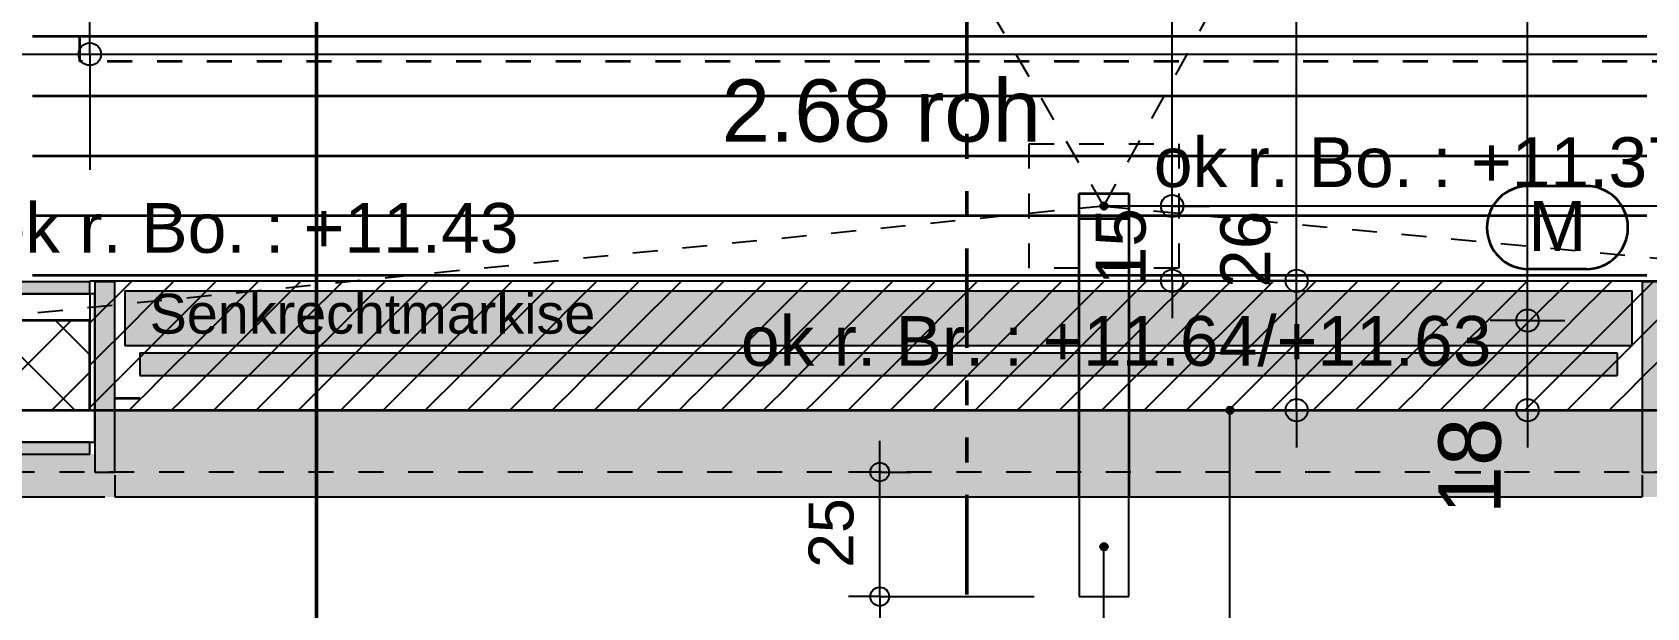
# Model space of a CAD drawing. Header units: centimetres. Extents: x 0.3 to 84.3, y 0.3 to 59.7.
# Drawn here: x 38.28 to 44.76, y 10.25 to 12.56 of the extents above; entities that cross this region are included whole.
import ezdxf

# ---------------------------------------------------------------- set-up
doc = ezdxf.new("R2010")
doc.units = ezdxf.units.CM
for name, pattern in [('AUSGEZOGEN', [0]), ('KURZGESTRICHELT', [0.25, 0.15, -0.1]), ('LINIE_17', [0.05, 0, -0.05]), ('LINIE_23', [0.79, 0.4, -0.13, 0, -0.13, 0, -0.13]), ('PHANTOM', [63.5, 31.75, -6.35, 6.35, -6.35, 6.35, -6.35]), ('PUNKT', [6.35, 0, -6.35]), ('RAND', [44.45, 12.7, -6.35, 12.7, -6.35, 0, -6.35]), ('STRICHPUNKT', [25.4, 12.7, -6.35, 0, -6.35]), ('VERDECKT', [9.525, 6.35, -3.175])]:
    doc.linetypes.add(name, pattern=pattern)
for name, color, linetype, lineweight in [('Allgemein', 7, 'AUSGEZOGEN', 35), ('Ausbau Raeume', 7, 'AUSGEZOGEN', 35), ('Bauachsen grob', 7, 'RAND', 25), ('Beton Ansicht', 7, 'AUSGEZOGEN', 25), ('Beton verdeckt vorne', 7, 'KURZGESTRICHELT', 25), ('Bodenplatte', 7, 'AUSGEZOGEN', 35), ('Decke', 7, 'AUSGEZOGEN', 35), ('Detailmasse', 7, 'AUSGEZOGEN', 25), ('Dichtung', 240, 'AUSGEZOGEN', 25), ('Entwaesserungsb._ Retentionb', 251, 'AUSGEZOGEN', 50), ('Holz Fassadenverkleidung', 7, 'AUSGEZOGEN', 35), ('Holzgelaender', 7, 'AUSGEZOGEN', 50), ('Konstruktion oben', 7, 'VERDECKT', 25), ('Rolladen', 7, 'AUSGEZOGEN', 25), ('Schnittbegrenzung', 7, 'AUSGEZOGEN', 25), ('Spengler', 7, 'AUSGEZOGEN', 35), ('Text Koten', 7, 'AUSGEZOGEN', 50), ('Text Werkplan Ausfuehrung', 7, 'AUSGEZOGEN', 50), ('Unterkonstruktion', 7, 'AUSGEZOGEN', 35), ('Vorhangbrett', 7, 'AUSGEZOGEN', 25), ('Wand Beton bewehrt', 7, 'AUSGEZOGEN', 35), ('Werkplan- Ausfuehrungsmasse', 7, 'AUSGEZOGEN', 25)]:
    doc.layers.add(name, color=color, linetype=linetype, lineweight=lineweight)
doc.layers.add('Elektro Text', color=7, linetype='AUSGEZOGEN', lineweight=35, true_color=0x656565)
doc.styles.add('ARIAL', font='ARIAL.TTF')

msp = doc.modelspace()

# ---------------------------------------------------------------- hatches: boundary and pattern name
at = {"layer": 'Allgemein', "linetype": 'AUSGEZOGEN', "lineweight": 25}
for points in [[(37.48, 11.512), (38.51, 11.512), (38.51, 11.56), (37.48, 11.56)], [(38.53, 11.56), (38.53, 10.796), (38.61, 10.796), (38.61, 11.56)], [(44.82, 10.796), (44.82, 11.56), (44.74, 11.56), (44.74, 10.796)], [(38.51, 10.916), (37.48, 10.916), (37.48, 10.868), (38.51, 10.868)]]:
    msp.add_hatch(color=32, dxfattribs=at).paths.add_polyline_path(points)
at = {"layer": 'Holzgelaender', "linetype": 'AUSGEZOGEN', "lineweight": 25, "true_color": 0xe3e3e3}
msp.add_hatch(color=254, dxfattribs=at).paths.add_polyline_path([(38.71, 11.274), (38.71, 11.184), (44.64, 11.184), (44.64, 11.274)])
at = {"layer": 'Rolladen', "linetype": 'AUSGEZOGEN', "lineweight": 25, "true_color": 0xf2edfc}
msp.add_hatch(color=7, dxfattribs=at).paths.add_polyline_path([(38.65, 11.524), (38.65, 11.304), (44.7, 11.304), (44.7, 11.524)])
at = {"layer": 'Spengler', "linetype": 'AUSGEZOGEN', "lineweight": 25, "true_color": 0xfafafa}
for points in [[(38.61, 10.696), (44.74, 10.696), (44.74, 11.044), (38.61, 11.044)], [(37.46, 10.868), (37.46, 10.796), (37.38, 10.796), (37.38, 10.696), (38.61, 10.696), (38.61, 10.796), (38.53, 10.796), (38.53, 10.868)]]:
    msp.add_hatch(color=7, dxfattribs=at).paths.add_polyline_path(points)
h = msp.add_hatch(color=7, dxfattribs=at)
h.paths.add_polyline_path([(55.85, 10.868), (55.85, 10.796), (55.77, 10.796), (55.77, 10.696), (57, 10.696), (57, 10.796), (56.92, 10.796), (56.92, 10.868)])
h.paths.add_polyline_path([(44.82, 10.868), (44.82, 10.796), (44.74, 10.796), (44.74, 10.696), (49.64, 10.696), (49.64, 10.796), (49.56, 10.796), (49.56, 10.868)])
at = {"layer": 'Text Koten', "linetype": 'AUSGEZOGEN', "lineweight": 25}
for points in [[(42.5671, 11.8565), (42.5671, 11.8715), (42.565, 11.864)], [(42.5725, 11.8511), (42.5725, 11.8769), (42.5671, 11.8715)], [(42.5725, 11.8511), (42.5671, 11.8715), (42.5671, 11.8565)], [(42.58, 11.849), (42.58, 11.879), (42.5725, 11.8769)], [(42.58, 11.849), (42.5725, 11.8769), (42.5725, 11.8511)], [(42.5875, 11.8511), (42.5875, 11.8769), (42.58, 11.879)], [(42.5875, 11.8511), (42.58, 11.879), (42.58, 11.849)], [(42.5929, 11.8565), (42.5929, 11.8715), (42.5875, 11.8769)], [(42.5929, 11.8565), (42.5875, 11.8769), (42.5875, 11.8511)], [(42.5929, 11.8715), (42.5929, 11.8565), (42.595, 11.864)]]:
    msp.add_hatch(color=7, dxfattribs=at).paths.add_polyline_path(points)
at = {"layer": 'Text Werkplan Ausfuehrung', "linetype": 'AUSGEZOGEN', "lineweight": 25}
for color, points in [(11, [(43.0707, 11.044), (43.1007, 11.044), (43.0986, 11.0515)]), (11, [(43.0707, 11.044), (43.0986, 11.0515), (43.0728, 11.0515)]), (11, [(43.0728, 11.0365), (43.1007, 11.044), (43.0707, 11.044)]), (11, [(43.0728, 11.0515), (43.0986, 11.0515), (43.0932, 11.0569)]), (11, [(43.0728, 11.0515), (43.0932, 11.0569), (43.0782, 11.0569)]), (11, [(43.0728, 11.0365), (43.0986, 11.0365), (43.1007, 11.044)]), (11, [(43.0782, 11.0311), (43.0986, 11.0365), (43.0728, 11.0365)]), (11, [(43.0782, 11.0569), (43.0932, 11.0569), (43.0857, 11.059)]), (11, [(43.0782, 11.0311), (43.0932, 11.0311), (43.0986, 11.0365)]), (11, [(43.0932, 11.0311), (43.0782, 11.0311), (43.0857, 11.029)]), (240, [(42.565, 10.496), (42.595, 10.496), (42.5929, 10.5035)]), (240, [(42.565, 10.496), (42.5929, 10.5035), (42.5671, 10.5035)]), (240, [(42.5671, 10.5035), (42.5929, 10.5035), (42.5875, 10.5089)]), (240, [(42.5671, 10.5035), (42.5875, 10.5089), (42.5725, 10.5089)]), (240, [(42.5725, 10.5089), (42.5875, 10.5089), (42.58, 10.511)]), (240, [(42.5671, 10.4885), (42.595, 10.496), (42.565, 10.496)]), (240, [(42.5671, 10.4885), (42.5929, 10.4885), (42.595, 10.496)]), (240, [(42.5725, 10.4831), (42.5929, 10.4885), (42.5671, 10.4885)]), (240, [(42.5725, 10.4831), (42.5875, 10.4831), (42.5929, 10.4885)]), (240, [(42.5875, 10.4831), (42.5725, 10.4831), (42.58, 10.481)])]:
    msp.add_hatch(color=color, dxfattribs=at).paths.add_polyline_path(points)

# ---------------------------------------------------------------- linework, layer by layer
at = {"layer": 'Allgemein', "color": 7, "linetype": 'AUSGEZOGEN', "lineweight": 25}
for p, q in [((38.51, 11.56), (37.48, 11.56)), ((38.51, 11.512), (38.51, 11.56)), ((38.53, 11.56), (38.53, 11.512)), ((38.61, 11.56), (38.53, 11.56)), ((38.61, 10.796), (38.61, 11.56)), ((44.82, 11.56), (44.74, 11.56)), ((44.74, 11.56), (44.74, 10.796)), ((37.48, 11.512), (38.49, 11.512)), ((38.49, 11.512), (38.51, 11.512)), ((38.53, 11.512), (38.53, 10.916)), ((38.49, 10.916), (37.5, 10.916)), ((38.51, 10.916), (38.49, 10.916)), ((38.51, 10.868), (38.51, 10.916)), ((38.53, 10.916), (38.53, 10.796)), ((37.48, 10.868), (38.51, 10.868)), ((38.53, 10.796), (38.61, 10.796)), ((44.74, 10.796), (44.82, 10.796))]:
    msp.add_line(p, q, dxfattribs=at)
at = {"layer": 'Ausbau Raeume', "color": 254, "linetype": 'AUSGEZOGEN', "lineweight": 35}
for p, q in [((38.9982, 12.5446), (38.2796, 12.5446)), ((39.7182, 12.5446), (38.9996, 12.5446)), ((40.4382, 12.5446), (39.7196, 12.5446)), ((41.1582, 12.5446), (40.4396, 12.5446)), ((41.8782, 12.5446), (41.1596, 12.5446)), ((42.5982, 12.5446), (41.8796, 12.5446)), ((43.3182, 12.5446), (42.5996, 12.5446)), ((44.0382, 12.5446), (43.3196, 12.5446)), ((44.7582, 12.5446), (44.0396, 12.5446)), ((38.9982, 12.3046), (38.2796, 12.3046)), ((39.7182, 12.3046), (38.9996, 12.3046)), ((40.4382, 12.3046), (39.7196, 12.3046)), ((41.1582, 12.3046), (40.4396, 12.3046)), ((41.8782, 12.3046), (41.1596, 12.3046)), ((42.5982, 12.3046), (41.8796, 12.3046)), ((43.3182, 12.3046), (42.5996, 12.3046)), ((44.0382, 12.3046), (43.3196, 12.3046)), ((44.7582, 12.3046), (44.0396, 12.3046)), ((38.9982, 12.0646), (38.2796, 12.0646)), ((39.7182, 12.0646), (38.9996, 12.0646)), ((40.4382, 12.0646), (39.7196, 12.0646)), ((41.1582, 12.0646), (40.4396, 12.0646)), ((41.8782, 12.0646), (41.1596, 12.0646)), ((42.5982, 12.0646), (41.8796, 12.0646)), ((43.3182, 12.0646), (42.5996, 12.0646)), ((44.0382, 12.0646), (43.3196, 12.0646)), ((44.7582, 12.0646), (44.0396, 12.0646)), ((38.9982, 11.8246), (38.2796, 11.8246)), ((39.7182, 11.8246), (38.9996, 11.8246)), ((40.4382, 11.8246), (39.7196, 11.8246)), ((41.1582, 11.8246), (40.4396, 11.8246)), ((41.8782, 11.8246), (41.1596, 11.8246)), ((42.5982, 11.8246), (41.8796, 11.8246)), ((43.3182, 11.8246), (42.5996, 11.8246)), ((44.0382, 11.8246), (43.3196, 11.8246)), ((44.7582, 11.8246), (44.0396, 11.8246)), ((38.9982, 11.5846), (38.2796, 11.5846)), ((39.7182, 11.5846), (38.9996, 11.5846)), ((40.4382, 11.5846), (39.7196, 11.5846)), ((41.1582, 11.5846), (40.4396, 11.5846)), ((41.8782, 11.5846), (41.1596, 11.5846)), ((42.5982, 11.5846), (41.8796, 11.5846)), ((43.3182, 11.5846), (42.5996, 11.5846)), ((44.0382, 11.5846), (43.3196, 11.5846)), ((44.7582, 11.5846), (44.0396, 11.5846))]:
    msp.add_line(p, q, dxfattribs=at)
at = {"layer": 'Bauachsen grob', "color": 32, "linetype": 'LINIE_23', "lineweight": 50, "true_color": 0xc36e14}
msp.add_line((42.03, 1.394), (42.03, 57.974), dxfattribs=at)
at = {"layer": 'Beton Ansicht', "color": 7, "linetype": 'AUSGEZOGEN', "lineweight": 25}
for q in [(38.51, 11.56), (44.84, 11.564)]:
    msp.add_line((38.51, 11.564), q, dxfattribs=at)
at = {"layer": 'Beton verdeckt vorne', "color": 7, "linetype": 'VERDECKT', "lineweight": 25}
for p, q in [((38.51, 11.512), (38.51, 11.404)), ((38.51, 11.044), (44.84, 11.044))]:
    msp.add_line(p, q, dxfattribs=at)
at = {"layer": 'Bodenplatte', "color": 92, "linetype": 'AUSGEZOGEN', "lineweight": 25, "true_color": 0x00c600}
for p, q in [((43.3533, 11.564), (43.2033, 11.564)), ((43.3533, 11.564), (43.5033, 11.564)), ((43.3533, 11.564), (43.3533, 11.564)), ((43.3533, 11.044), (43.3533, 11.564)), ((43.3533, 11.044), (43.2033, 11.044)), ((43.3533, 11.044), (43.5033, 11.044)), ((43.3533, 11.044), (43.3533, 11.044)), ((43.3533, 11.044), (43.3533, 10.894))]:
    msp.add_line(p, q, dxfattribs=at)
at = {"layer": 'Bodenplatte', "color": 92, "linetype": 'VERDECKT', "lineweight": 35, "true_color": 0x00c600}
msp.add_line((31.34, 11.044), (62.72, 11.044), dxfattribs=at)
at = {"layer": 'Bodenplatte', "color": 92, "linetype": 'AUSGEZOGEN', "lineweight": 25, "true_color": 0x00c600}
msp.add_lwpolyline([(43.3533, 11.564), (43.3533, 11.6947), (43.3533, 11.6947), (43.3533, 15.954)], dxfattribs=at)
for centre in [(43.3533, 11.564), (43.3533, 11.044)]:
    msp.add_circle(centre, 0.045, dxfattribs=at)
at = {"layer": 'Decke', "color": 92, "linetype": 'LINIE_17', "lineweight": 35, "true_color": 0x00c600}
for p, q in [((38.47, 12.444), (38.47, 15.764)), ((44.88, 12.444), (38.47, 12.444))]:
    msp.add_line(p, q, dxfattribs=at)
at = {"layer": 'Decke', "color": 96, "linetype": 'PHANTOM', "lineweight": 35, "true_color": 0x006e00}
msp.add_line((31.34, 11.044), (62.72, 11.044), dxfattribs=at)
at = {"layer": 'Detailmasse', "color": 253, "linetype": 'AUSGEZOGEN', "lineweight": 25, "true_color": 0xa0a0a0}
for p, q in [((42.8533, 11.864), (42.8533, 15.954)), ((42.8533, 11.864), (42.7033, 11.864)), ((42.8533, 11.864), (43.0033, 11.864)), ((42.8533, 11.864), (42.8533, 11.864)), ((42.8533, 11.564), (42.8533, 11.864)), ((42.8533, 11.564), (42.7033, 11.564)), ((42.8533, 11.564), (43.0033, 11.564)), ((42.8533, 11.564), (42.8533, 11.564)), ((42.8533, 11.564), (42.8533, 11.414))]:
    msp.add_line(p, q, dxfattribs=at)
at = {"layer": 'Detailmasse', "color": 240, "linetype": 'AUSGEZOGEN', "lineweight": 25}
for p, q in [((41.68, 10.796), (41.68, 10.921)), ((41.68, 10.796), (41.555, 10.796)), ((41.68, 10.796), (41.805, 10.796)), ((41.68, 10.796), (41.68, 10.796)), ((41.68, 10.296), (41.68, 10.796)), ((41.68, 10.296), (41.555, 10.296)), ((41.68, 10.296), (41.805, 10.296)), ((41.68, 10.296), (42.3, 10.296)), ((41.68, 10.296), (41.68, 10.171))]:
    msp.add_line(p, q, dxfattribs=at)
at = {"layer": 'Detailmasse', "color": 253, "linetype": 'AUSGEZOGEN', "lineweight": 25, "true_color": 0xa0a0a0}
for centre in [(42.8533, 11.864), (42.8533, 11.564)]:
    msp.add_circle(centre, 0.045, dxfattribs=at)
at = {"layer": 'Detailmasse', "color": 240, "linetype": 'AUSGEZOGEN', "lineweight": 25}
for centre in [(41.68, 10.796), (41.68, 10.296)]:
    msp.add_circle(centre, 0.0375, dxfattribs=at)
at = {"layer": 'Dichtung', "color": 21, "linetype": 'AUSGEZOGEN', "lineweight": 25, "true_color": 0xffa8a8}
for p, q in [((38.5166, 11.4014), (38.6792, 11.564)), ((38.8136, 11.5287), (38.8489, 11.564)), ((38.8984, 11.4438), (39.0186, 11.564)), ((38.9833, 11.359), (39.1883, 11.564)), ((39.2803, 11.4862), (39.358, 11.564)), ((39.3651, 11.4014), (39.5278, 11.564)), ((39.6621, 11.5287), (39.6975, 11.564)), ((39.747, 11.4438), (39.8672, 11.564)), ((39.8318, 11.359), (40.0369, 11.564)), ((40.1288, 11.4862), (40.2066, 11.564)), ((40.2137, 11.4014), (40.3763, 11.564)), ((40.5106, 11.5287), (40.546, 11.564)), ((40.5955, 11.4438), (40.7157, 11.564)), ((40.6804, 11.359), (40.8854, 11.564)), ((40.9773, 11.4862), (41.0551, 11.564)), ((41.0622, 11.4014), (41.2248, 11.564)), ((41.3592, 11.5287), (41.3945, 11.564)), ((41.444, 11.4438), (41.5642, 11.564)), ((41.5289, 11.359), (41.7339, 11.564)), ((41.8259, 11.4862), (41.9036, 11.564)), ((41.9107, 11.4014), (42.0733, 11.564)), ((42.2077, 11.5287), (42.243, 11.564)), ((42.2926, 11.4438), (42.4127, 11.564)), ((42.3774, 11.359), (42.5825, 11.564)), ((42.6744, 11.4862), (42.7522, 11.564)), ((42.7592, 11.4014), (42.9219, 11.564)), ((43.0562, 11.5287), (43.0916, 11.564)), ((43.1411, 11.4438), (43.2613, 11.564)), ((43.2259, 11.359), (43.431, 11.564)), ((43.5229, 11.4862), (43.6007, 11.564)), ((43.6078, 11.4014), (43.7704, 11.564)), ((43.9048, 11.5287), (43.9401, 11.564)), ((43.9896, 11.4438), (44.1098, 11.564)), ((44.0745, 11.359), (44.2795, 11.564)), ((44.3715, 11.4862), (44.4492, 11.564)), ((44.4563, 11.4014), (44.6189, 11.564)), ((44.7533, 11.5287), (44.7886, 11.564)), ((38.6015, 11.3165), (38.8132, 11.5282)), ((39.0682, 11.2741), (39.2799, 11.4858)), ((39.45, 11.3165), (39.6617, 11.5282)), ((39.9167, 11.2741), (40.1284, 11.4858)), ((40.2985, 11.3165), (40.5102, 11.5282)), ((40.7652, 11.2741), (40.9769, 11.4858)), ((41.147, 11.3165), (41.3588, 11.5282)), ((41.6137, 11.2741), (41.8254, 11.4858)), ((41.9956, 11.3165), (42.2073, 11.5282)), ((42.4623, 11.2741), (42.674, 11.4858)), ((42.8441, 11.3165), (43.0558, 11.5282)), ((43.3108, 11.2741), (43.5225, 11.4858)), ((43.6926, 11.3165), (43.9043, 11.5282)), ((44.1593, 11.2741), (44.371, 11.4858)), ((44.5412, 11.3165), (44.7529, 11.5282)), ((38.6863, 11.2317), (38.898, 11.4434)), ((39.5348, 11.2317), (39.7465, 11.4434)), ((40.3834, 11.2317), (40.5951, 11.4434)), ((41.2319, 11.2317), (41.4436, 11.4434)), ((42.0804, 11.2317), (42.2921, 11.4434)), ((42.929, 11.2317), (43.1407, 11.4434)), ((43.7775, 11.2317), (43.9892, 11.4434)), ((44.626, 11.2317), (44.8377, 11.4434)), ((38.51, 11.3948), (38.5162, 11.401)), ((38.7712, 11.1468), (38.9829, 11.3585)), ((39.153, 11.1893), (39.3647, 11.401)), ((39.6197, 11.1468), (39.8314, 11.3585)), ((40.0015, 11.1893), (40.2132, 11.401)), ((40.4682, 11.1468), (40.6799, 11.3585)), ((40.8501, 11.1893), (41.0618, 11.401)), ((41.3168, 11.1468), (41.5285, 11.3585)), ((41.6986, 11.1893), (41.9103, 11.401)), ((42.1653, 11.1468), (42.377, 11.3585)), ((42.5471, 11.1893), (42.7588, 11.401)), ((43.0138, 11.1468), (43.2255, 11.3585)), ((43.3956, 11.1893), (43.6074, 11.401)), ((43.8623, 11.1468), (44.074, 11.3585)), ((44.2442, 11.1893), (44.4559, 11.401)), ((38.51, 11.2251), (38.601, 11.3161)), ((39.2379, 11.1044), (39.4496, 11.3161)), ((40.0864, 11.1044), (40.2981, 11.3161)), ((40.9349, 11.1044), (41.1466, 11.3161)), ((41.7834, 11.1044), (41.9951, 11.3161)), ((42.632, 11.1044), (42.8437, 11.3161)), ((43.4805, 11.1044), (43.6922, 11.3161)), ((44.329, 11.1044), (44.5407, 11.3161)), ((44.7109, 11.1468), (44.84, 11.276)), ((38.51, 11.0554), (38.6859, 11.2313)), ((38.856, 11.062), (39.0677, 11.2737)), ((39.3472, 11.044), (39.5344, 11.2313)), ((39.7045, 11.062), (39.9163, 11.2737)), ((40.1957, 11.044), (40.3829, 11.2313)), ((40.5531, 11.062), (40.7648, 11.2737)), ((41.0442, 11.044), (41.2315, 11.2313)), ((41.4016, 11.062), (41.6133, 11.2737)), ((41.8927, 11.044), (42.08, 11.2313)), ((42.2501, 11.062), (42.4618, 11.2737)), ((42.7413, 11.044), (42.9285, 11.2313)), ((43.0987, 11.062), (43.3104, 11.2737)), ((43.5898, 11.044), (43.7771, 11.2313)), ((43.9472, 11.062), (44.1589, 11.2737)), ((44.4383, 11.044), (44.6256, 11.2313)), ((38.6683, 11.044), (38.7707, 11.1464)), ((39.0078, 11.044), (39.1526, 11.1888)), ((39.5169, 11.044), (39.6193, 11.1464)), ((39.8563, 11.044), (40.0011, 11.1888)), ((40.3654, 11.044), (40.4678, 11.1464)), ((40.7048, 11.044), (40.8496, 11.1888)), ((41.2139, 11.044), (41.3163, 11.1464)), ((41.5533, 11.044), (41.6982, 11.1888)), ((42.0625, 11.044), (42.1649, 11.1464)), ((42.4019, 11.044), (42.5467, 11.1888)), ((42.911, 11.044), (43.0134, 11.1464)), ((43.2504, 11.044), (43.3952, 11.1888)), ((43.7595, 11.044), (43.8619, 11.1464)), ((44.0989, 11.044), (44.2437, 11.1888)), ((44.608, 11.044), (44.7104, 11.1464)), ((39.1775, 11.044), (39.2374, 11.104)), ((40.026, 11.044), (40.086, 11.104)), ((40.8745, 11.044), (40.9345, 11.104)), ((41.723, 11.044), (41.783, 11.104)), ((42.5716, 11.044), (42.6315, 11.104)), ((43.4201, 11.044), (43.4801, 11.104)), ((44.2686, 11.044), (44.3286, 11.104)), ((38.838, 11.044), (38.8556, 11.0615)), ((39.6866, 11.044), (39.7041, 11.0615)), ((40.5351, 11.044), (40.5527, 11.0615)), ((41.3836, 11.044), (41.4012, 11.0615)), ((42.2322, 11.044), (42.2497, 11.0615)), ((43.0807, 11.044), (43.0982, 11.0615)), ((43.9292, 11.044), (43.9468, 11.0615))]:
    msp.add_line(p, q, dxfattribs=at)
at = {"layer": 'Elektro Text', "color": 40, "linetype": 'AUSGEZOGEN', "lineweight": 35}
for p, q in [((44.5161, 11.944), (44.2833, 11.944)), ((44.5161, 11.6107), (44.2833, 11.6107))]:
    msp.add_line(p, q, dxfattribs=at)
for centre, start, end in [((44.2833, 11.7773), 90, 270), ((44.5161, 11.7773), 270, 90)]:
    msp.add_arc(centre, 0.1667, start, end, dxfattribs=at)
at = {"layer": 'Entwaesserungsb._ Retentionb', "color": 7, "linetype": 'LINIE_17', "lineweight": 25}
for q in [(37.995, 19.774), (46.91, 19.774), (37.995, 11.404), (47.44, 11.404)]:
    msp.add_line((42.58, 11.864), q, dxfattribs=at)
at = {"layer": 'Holz Fassadenverkleidung', "color": 7, "linetype": 'LINIE_17', "lineweight": 25}
msp.add_line((63.288, 10.796), (31.092, 10.796), dxfattribs=at)
at = {"layer": 'Holzgelaender', "color": 7, "linetype": 'AUSGEZOGEN', "lineweight": 25}
for p, q in [((38.71, 11.274), (38.71, 11.184)), ((38.71, 11.274), (44.64, 11.274)), ((44.64, 11.274), (44.64, 11.184)), ((38.71, 11.184), (44.64, 11.184))]:
    msp.add_line(p, q, dxfattribs=at)
at = {"layer": 'Konstruktion oben', "color": 7, "linetype": 'PUNKT', "lineweight": 35}
for p, q in [((38.61, 11.092), (44.74, 11.092)), ((31.092, 10.796), (63.288, 10.796))]:
    msp.add_line(p, q, dxfattribs=at)
at = {"layer": 'Rolladen', "color": 202, "linetype": 'PHANTOM', "lineweight": 25}
for p, q in [((38.65, 11.524), (38.65, 11.304)), ((38.65, 11.524), (44.7, 11.524)), ((44.7, 11.304), (44.7, 11.524)), ((38.65, 11.304), (44.7, 11.304))]:
    msp.add_line(p, q, dxfattribs=at)
at = {"layer": 'Schnittbegrenzung', "color": 14, "linetype": 'STRICHPUNKT', "lineweight": 50, "true_color": 0xb20000}
msp.add_line((39.42, 22.214), (39.42, 1.034), dxfattribs=at)
at = {"layer": 'Spengler', "color": 240, "linetype": 'LINIE_17', "lineweight": 25}
for p, q in [((42.28, 12.114), (42.88, 12.114)), ((42.28, 11.614), (42.28, 12.114)), ((42.88, 12.114), (42.88, 11.614)), ((42.88, 11.614), (42.28, 11.614))]:
    msp.add_line(p, q, dxfattribs=at)
at = {"layer": 'Spengler', "color": 240, "linetype": 'VERDECKT', "lineweight": 35}
for p, q in [((42.48, 11.914), (42.68, 11.914)), ((42.48, 10.696), (42.48, 11.914)), ((42.68, 11.914), (42.68, 10.696)), ((42.48, 11.814), (42.68, 11.814))]:
    msp.add_line(p, q, dxfattribs=at)
at = {"layer": 'Spengler', "color": 7, "linetype": 'AUSGEZOGEN', "lineweight": 25}
for p, q in [((38.61, 11.044), (44.74, 11.044)), ((38.61, 10.784), (38.61, 10.696)), ((44.74, 10.784), (44.74, 10.696)), ((37.42, 10.696), (38.57, 10.696)), ((38.61, 10.696), (44.74, 10.696))]:
    msp.add_line(p, q, dxfattribs=at)
at = {"layer": 'Spengler', "color": 240, "linetype": 'AUSGEZOGEN', "lineweight": 25}
for p, q in [((42.48, 10.696), (42.48, 10.296)), ((42.68, 10.296), (42.68, 10.696)), ((42.48, 10.296), (42.68, 10.296))]:
    msp.add_line(p, q, dxfattribs=at)
at = {"layer": 'Text Koten', "color": 7, "linetype": 'AUSGEZOGEN', "lineweight": 25}
for p, q in [((42.565, 11.864), (42.565, 11.864)), ((42.58, 11.879), (42.58, 11.879)), ((45.0733, 11.864), (42.58, 11.864)), ((42.595, 11.864), (42.595, 11.864)), ((42.58, 11.849), (42.58, 11.849))]:
    msp.add_line(p, q, dxfattribs=at)
msp.add_circle((42.58, 11.864), 0.015, dxfattribs=at)
at = {"layer": 'Text Werkplan Ausfuehrung', "color": 11, "linetype": 'AUSGEZOGEN', "lineweight": 25, "true_color": 0xff8c8c}
for p, q in [((43.0707, 11.044), (43.0707, 11.044)), ((43.0857, 11.059), (43.0857, 11.059)), ((43.0857, 9.2353), (43.0857, 11.044)), ((43.0857, 11.029), (43.0857, 11.029)), ((43.1007, 11.044), (43.1007, 11.044))]:
    msp.add_line(p, q, dxfattribs=at)
at = {"layer": 'Text Werkplan Ausfuehrung', "color": 240, "linetype": 'AUSGEZOGEN', "lineweight": 25}
for p, q in [((42.58, 10.511), (42.58, 10.511)), ((42.565, 10.496), (42.565, 10.496)), ((42.58, 9.9433), (42.58, 10.496)), ((42.58, 10.481), (42.58, 10.481)), ((42.595, 10.496), (42.595, 10.496))]:
    msp.add_line(p, q, dxfattribs=at)
at = {"layer": 'Text Werkplan Ausfuehrung', "color": 11, "linetype": 'AUSGEZOGEN', "lineweight": 25, "true_color": 0xff8c8c}
msp.add_circle((43.0857, 11.044), 0.015, dxfattribs=at)
at = {"layer": 'Text Werkplan Ausfuehrung', "color": 240, "linetype": 'AUSGEZOGEN', "lineweight": 25}
msp.add_circle((42.58, 10.496), 0.015, dxfattribs=at)
at = {"layer": 'Unterkonstruktion', "color": 7, "linetype": 'AUSGEZOGEN', "lineweight": 25}
for p, q in [((38.49, 11.512), (37.48, 11.512)), ((38.51, 11.512), (38.49, 11.512)), ((38.53, 11.512), (38.51, 11.512)), ((38.53, 10.916), (38.53, 11.512)), ((37.48, 11.404), (38.49, 11.404)), ((38.49, 11.404), (38.51, 11.404)), ((38.51, 11.404), (38.51, 11.044)), ((38.49, 11.044), (37.5, 11.044)), ((38.51, 11.044), (38.49, 11.044)), ((37.5, 10.916), (38.49, 10.916)), ((38.49, 10.916), (38.51, 10.916)), ((38.51, 10.916), (38.53, 10.916))]:
    msp.add_line(p, q, dxfattribs=at)
at = {"layer": 'Wand Beton bewehrt', "color": 7, "linetype": 'AUSGEZOGEN', "lineweight": 35}
for p, q in [((38.49, 11.404), (37.48, 11.404)), ((38.51, 11.404), (38.49, 11.404)), ((38.51, 11.044), (38.51, 11.404)), ((37.5, 11.044), (38.49, 11.044)), ((38.49, 11.044), (38.51, 11.044))]:
    msp.add_line(p, q, dxfattribs=at)
at = {"layer": 'Wand Beton bewehrt', "color": 7, "linetype": 'AUSGEZOGEN', "lineweight": 25}
for p, q in [((38.0744, 11.044), (38.4344, 11.404)), ((38.4497, 11.044), (38.0897, 11.404)), ((38.51, 11.2666), (38.3726, 11.404)), ((38.3572, 11.044), (38.51, 11.1968))]:
    msp.add_line(p, q, dxfattribs=at)
at = {"layer": 'Werkplan- Ausfuehrungsmasse', "color": 7, "linetype": 'AUSGEZOGEN', "lineweight": 25}
for p, q in [((44.28, 11.404), (44.28, 14.494)), ((38.51, 12.474), (38.51, 12.624)), ((37.48, 12.474), (38.51, 12.474)), ((38.51, 12.474), (38.51, 12.324)), ((38.51, 12.474), (44.84, 12.474)), ((44.28, 11.404), (44.13, 11.404)), ((44.28, 11.404), (44.43, 11.404)), ((44.28, 11.404), (44.28, 11.404)), ((44.28, 11.044), (44.28, 11.404)), ((44.28, 11.044), (44.13, 11.044)), ((44.28, 11.044), (44.43, 11.044)), ((44.28, 11.044), (44.28, 11.044)), ((44.28, 11.044), (44.28, 10.894))]:
    msp.add_line(p, q, dxfattribs=at)
msp.add_lwpolyline([(38.51, 12.474), (38.51, 12.4146), (38.51, 12.4146), (38.51, 12.365), (38.51, 12.365), (38.51, 12.1901), (38.51, 12.1901), (38.51, 12.0099)], dxfattribs=at)
for centre in [(38.51, 12.474), (44.28, 11.404), (44.28, 11.044)]:
    msp.add_circle(centre, 0.045, dxfattribs=at)

# ---------------------------------------------------------------- texts
at = {"layer": 'Bodenplatte', "color": 92, "linetype": 'AUSGEZOGEN', "lineweight": 35, "true_color": 0x00c600, "insert": (43.2499, 11.535), "char_height": 0.2, "width": 0.1, "attachment_point": 7, "rotation": 90, "style": 'ARIAL'}
msp.add_mtext('26', dxfattribs=at)
at = {"layer": 'Detailmasse', "color": 253, "linetype": 'AUSGEZOGEN', "lineweight": 35, "true_color": 0xa0a0a0, "insert": (42.7499, 11.5452), "char_height": 0.2, "width": 0.1, "attachment_point": 7, "rotation": 90, "style": 'ARIAL'}
msp.add_mtext('15', dxfattribs=at)
at = {"layer": 'Detailmasse', "color": 240, "linetype": 'AUSGEZOGEN', "lineweight": 35, "insert": (41.5769, 10.4112), "char_height": 0.18, "width": 0.09, "attachment_point": 7, "rotation": 90, "style": 'ARIAL'}
msp.add_mtext('25', dxfattribs=at)
at = {"layer": 'Elektro Text', "color": 40, "linetype": 'AUSGEZOGEN', "lineweight": 35, "insert": (44.2833, 11.684), "char_height": 0.2, "width": 0.1, "attachment_point": 7, "style": 'ARIAL'}
msp.add_mtext('M', dxfattribs=at)
at = {"layer": 'Text Koten', "color": 7, "linetype": 'AUSGEZOGEN', "lineweight": 35, "char_height": 0.2, "width": 0.1, "attachment_point": 7, "style": 'ARIAL'}
for s, insert in [('ok\\~r.\\~Bo.\\~:\\~+11.37', (42.78, 11.9373)), ('ok\\~r.\\~Bo.\\~:\\~+11.43', (38.095, 11.6733)), ('ok\\~r.\\~Br.\\~:\\~+11.64/+11.63', (41.1225, 11.2196))]:
    msp.add_mtext(s, dxfattribs=dict(at, insert=insert))
at = {"layer": 'Vorhangbrett', "color": 191, "linetype": 'AUSGEZOGEN', "lineweight": 35, "true_color": 0xbe96ea, "insert": (38.75, 11.3493), "char_height": 0.16, "width": 0.08, "attachment_point": 7, "style": 'ARIAL'}
msp.add_mtext('Senkrechtmarkise', dxfattribs=at)
at = {"layer": 'Werkplan- Ausfuehrungsmasse', "color": 7, "linetype": 'AUSGEZOGEN', "lineweight": 50, "insert": (41.0461, 12.1187), "char_height": 0.25, "width": 0.125, "attachment_point": 7, "style": 'ARIAL'}
msp.add_mtext('2.68\\~roh', dxfattribs=at)
at = {"layer": 'Werkplan- Ausfuehrungsmasse', "color": 7, "linetype": 'AUSGEZOGEN', "lineweight": 50, "insert": (44.1757, 10.6259), "char_height": 0.25, "width": 0.125, "attachment_point": 7, "rotation": 90, "style": 'ARIAL'}
msp.add_mtext('18', dxfattribs=at)

doc.saveas('drawing.dxf')
